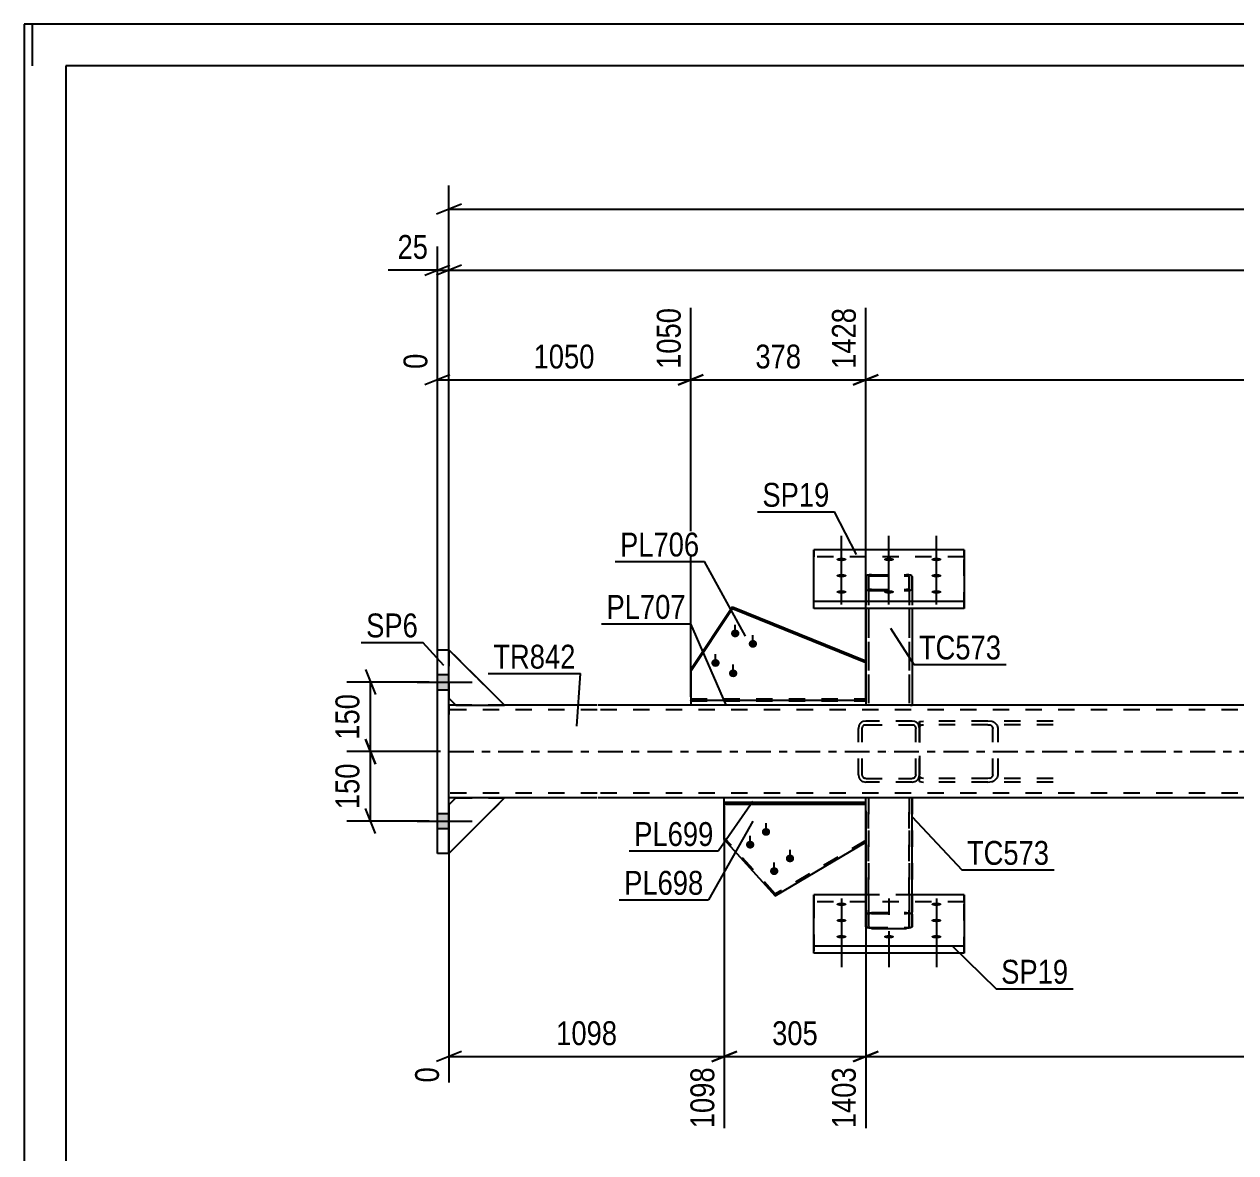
# Model space of a CAD drawing. Header units: millimetres. Extents: x 0 to 841, y 0 to 594.
# Drawn here: x 0 to 145.3, y 458.6 to 594 of the extents above; entities that cross this region are included whole.
import ezdxf

# ---------------------------------------------------------------- set-up
doc = ezdxf.new("R2010")
doc.units = ezdxf.units.MM
doc.linetypes.add('DXK_LINE_DOT2', pattern=[3.9198, 1.9599, -1.9599])
doc.linetypes.add('DXK_LINE_DOT3', pattern=[5.9187, 2.979, -0.9799, 0.9799, -0.9799])
doc.styles.add('Arial Narrow', font='ARIALN.TTF', dxfattribs={"height": 0.2})

# ---------------------------------------------------------------- blocks, each defined once
blk = doc.blocks.new('Unknown-761545952-1128 - 13924')
at = {"color": 5, "linetype": 'Continuous'}
for p, q in [((841, 594), (0, 594)), ((0, 594), (0, 0)), ((1, 589), (1, 594)), ((836, 589), (5, 589)), ((5, 589), (5, 5))]:
    blk.add_line(p, q, dxfattribs=at)
blk = doc.blocks.new('Part-761545952-5375 - 5232')
at = {"color": 2, "linetype": 'Continuous'}
for p, q in [((100.93, 512.85), (79.93, 512.85)), ((79.93, 512.85), (79.93, 512.29)), ((100.93, 512.29), (79.93, 512.29)), ((100.93, 512.85), (100.93, 512.29))]:
    blk.add_line(p, q, dxfattribs=at)
blk = doc.blocks.new('Part-761545952-5247 - 5232')
at = {"color": 2, "linetype": 'Continuous'}
for p, q in [((49.55, 518.96), (50.94, 518.96)), ((49.55, 494.52), (49.55, 518.96)), ((50.94, 494.52), (50.94, 518.96)), ((50.94, 494.52), (49.55, 494.52))]:
    blk.add_line(p, q, dxfattribs=at)
blk = doc.blocks.new('Part-761545952-5301 - 5232')
at = {"color": 2, "linetype": 'Continuous'}
for p, q in [((50.94, 500.35), (51.78, 501.18)), ((50.94, 494.52), (57.61, 501.18)), ((51.78, 501.18), (51.78, 501.18)), ((57.61, 501.18), (51.78, 501.18)), ((57.61, 501.18), (57.61, 501.18))]:
    blk.add_line(p, q, dxfattribs=at)
at = {"color": 7, "linetype": 'DXK_LINE_DOT2'}
for p, q in [((50.94, 500.35), (51.78, 501.18)), ((57.61, 501.18), (50.94, 494.52)), ((50.94, 494.52), (50.94, 500.35)), ((50.94, 500.35), (50.94, 500.35)), ((50.94, 500.35), (50.94, 494.52)), ((50.94, 494.52), (50.94, 494.52))]:
    blk.add_line(p, q, dxfattribs=at)
blk = doc.blocks.new('Part-761545952-5307 - 5232')
at = {"color": 7, "linetype": 'DXK_LINE_DOT2'}
for p, q in [((57.61, 512.29), (50.94, 518.96)), ((50.94, 518.96), (50.94, 513.13)), ((50.94, 518.96), (50.94, 518.96)), ((50.94, 518.96), (57.61, 512.29)), ((50.94, 513.13), (50.94, 518.96)), ((51.78, 512.29), (50.94, 513.13)), ((50.94, 513.13), (50.94, 513.13)), ((50.94, 513.13), (51.78, 512.29)), ((51.78, 512.29), (57.61, 512.29))]:
    blk.add_line(p, q, dxfattribs=at)
blk = doc.blocks.new('Part-761545952-5387 - 5232')
at = {"color": 7, "linetype": 'DXK_LINE_DOT2'}
for p, q in [((83.96, 500.63), (83.96, 500.65)), ((83.96, 500.65), (100.93, 500.65)), ((83.96, 500.63), (83.96, 500.65)), ((100.93, 495.85), (100.93, 500.65)), ((90.08, 489.65), (83.96, 496.4)), ((100.93, 496.08), (90.08, 489.65)), ((90.08, 489.42), (90.08, 489.65))]:
    blk.add_line(p, q, dxfattribs=at)
at = {"color": 2, "linetype": 'Continuous'}
for p, q in [((83.96, 496.18), (83.96, 500.63)), ((83.96, 500.43), (100.93, 500.43)), ((83.96, 496.18), (90.08, 489.42)), ((90.08, 489.42), (100.93, 495.85))]:
    blk.add_line(p, q, dxfattribs=at)
blk = doc.blocks.new('Bolt-761545952-5324 - 5232')
at = {"linetype": 'Continuous'}
for points in [[(98.02, 488.21), (97.89, 488.21), (97.77, 488.23), (97.66, 488.25), (97.56, 488.28), (97.49, 488.31), (97.43, 488.35), (97.41, 488.4), (97.41, 488.44), (97.43, 488.48), (97.49, 488.52), (97.56, 488.56), (97.66, 488.59), (97.77, 488.61), (97.89, 488.62), (98.02, 488.63), (98.14, 488.62), (98.26, 488.61), (98.37, 488.59), (98.47, 488.56), (98.54, 488.52), (98.6, 488.48), (98.62, 488.44), (98.62, 488.4), (98.6, 488.35), (98.54, 488.31), (98.47, 488.28), (98.37, 488.25), (98.26, 488.23), (98.14, 488.21)], [(109.4, 488.21), (109.28, 488.21), (109.16, 488.23), (109.04, 488.25), (108.95, 488.28), (108.87, 488.31), (108.82, 488.35), (108.8, 488.4), (108.8, 488.44), (108.82, 488.48), (108.87, 488.52), (108.95, 488.56), (109.04, 488.59), (109.16, 488.61), (109.28, 488.62), (109.4, 488.63), (109.53, 488.62), (109.65, 488.61), (109.76, 488.59), (109.86, 488.56), (109.93, 488.52), (109.99, 488.48), (110.01, 488.44), (110.01, 488.4), (109.99, 488.35), (109.93, 488.31), (109.86, 488.28), (109.76, 488.25), (109.65, 488.23), (109.53, 488.21)], [(98.02, 486.26), (97.89, 486.27), (97.77, 486.28), (97.66, 486.3), (97.56, 486.33), (97.49, 486.37), (97.43, 486.41), (97.41, 486.45), (97.41, 486.49), (97.43, 486.53), (97.49, 486.57), (97.56, 486.61), (97.66, 486.64), (97.77, 486.66), (97.89, 486.67), (98.02, 486.68), (98.14, 486.67), (98.26, 486.66), (98.37, 486.64), (98.47, 486.61), (98.54, 486.57), (98.6, 486.53), (98.62, 486.49), (98.62, 486.45), (98.6, 486.41), (98.54, 486.37), (98.47, 486.33), (98.37, 486.3), (98.26, 486.28), (98.14, 486.27)], [(109.4, 486.26), (109.28, 486.27), (109.16, 486.28), (109.04, 486.3), (108.95, 486.33), (108.87, 486.37), (108.82, 486.41), (108.8, 486.45), (108.8, 486.49), (108.82, 486.53), (108.87, 486.57), (108.95, 486.61), (109.04, 486.64), (109.16, 486.66), (109.28, 486.67), (109.4, 486.68), (109.53, 486.67), (109.65, 486.66), (109.76, 486.64), (109.86, 486.61), (109.93, 486.57), (109.99, 486.53), (110.01, 486.49), (110.01, 486.45), (109.99, 486.41), (109.93, 486.37), (109.86, 486.33), (109.76, 486.3), (109.65, 486.28), (109.53, 486.27)], [(98.02, 484.31), (97.89, 484.32), (97.77, 484.33), (97.66, 484.35), (97.56, 484.38), (97.49, 484.42), (97.43, 484.46), (97.41, 484.5), (97.41, 484.54), (97.43, 484.59), (97.49, 484.63), (97.56, 484.66), (97.66, 484.69), (97.77, 484.71), (97.89, 484.73), (98.02, 484.73), (98.14, 484.73), (98.26, 484.71), (98.37, 484.69), (98.47, 484.66), (98.54, 484.63), (98.6, 484.59), (98.62, 484.54), (98.62, 484.5), (98.6, 484.46), (98.54, 484.42), (98.47, 484.38), (98.37, 484.35), (98.26, 484.33), (98.14, 484.32)], [(103.71, 484.31), (103.58, 484.32), (103.46, 484.33), (103.35, 484.35), (103.26, 484.38), (103.18, 484.42), (103.13, 484.46), (103.1, 484.5), (103.1, 484.54), (103.13, 484.59), (103.18, 484.63), (103.26, 484.66), (103.35, 484.69), (103.46, 484.71), (103.58, 484.73), (103.71, 484.73), (103.84, 484.73), (103.96, 484.71), (104.07, 484.69), (104.16, 484.66), (104.24, 484.63), (104.29, 484.59), (104.32, 484.54), (104.32, 484.5), (104.29, 484.46), (104.24, 484.42), (104.16, 484.38), (104.07, 484.35), (103.96, 484.33), (103.84, 484.32)], [(109.4, 484.31), (109.28, 484.32), (109.16, 484.33), (109.04, 484.35), (108.95, 484.38), (108.87, 484.42), (108.82, 484.46), (108.8, 484.5), (108.8, 484.54), (108.82, 484.59), (108.87, 484.63), (108.95, 484.66), (109.04, 484.69), (109.16, 484.71), (109.28, 484.73), (109.4, 484.73), (109.53, 484.73), (109.65, 484.71), (109.76, 484.69), (109.86, 484.66), (109.93, 484.63), (109.99, 484.59), (110.01, 484.54), (110.01, 484.5), (109.99, 484.46), (109.93, 484.42), (109.86, 484.38), (109.76, 484.35), (109.65, 484.33), (109.53, 484.32)]]:
    blk.add_hatch(color=1, dxfattribs=at).paths.add_polyline_path(points)
at = {"color": 1, "linetype": 'Continuous'}
for p, q in [((98.02, 489.1), (98.02, 484.76)), ((109.4, 489.1), (109.4, 484.76)), ((98.02, 487.15), (98.02, 482.82)), ((109.4, 487.15), (109.4, 482.82)), ((98.02, 485.2), (98.02, 480.87)), ((103.71, 485.2), (103.71, 480.87)), ((109.4, 485.2), (109.4, 480.87))]:
    blk.add_line(p, q, dxfattribs=at)
at = {"color": 1, "linetype": 'DXK_LINE_DOT2'}
blk.add_line((103.71, 489.1), (103.71, 484.76), dxfattribs=at)
blk = doc.blocks.new('Part-761545952-5264 - 5232')
at = {"color": 7, "linetype": 'DXK_LINE_DOT2'}
for p, q in [((100.98, 527.81), (100.93, 527.73)), ((100.93, 526.28), (100.93, 527.73)), ((100.93, 527.73), (100.93, 512.29)), ((101.13, 527.89), (100.98, 527.81)), ((101.34, 527.94), (101.13, 527.89)), ((101.27, 527.73), (101.29, 527.77)), ((101.27, 526.28), (101.27, 527.73)), ((101.27, 527.73), (101.27, 512.29)), ((101.29, 527.77), (101.36, 527.81)), ((101.6, 527.95), (101.34, 527.94)), ((101.36, 527.81), (101.47, 527.83)), ((101.47, 527.83), (101.6, 527.84)), ((101.6, 527.95), (105.82, 527.95)), ((101.6, 527.84), (105.82, 527.84)), ((106.08, 527.94), (105.82, 527.95)), ((105.82, 527.84), (105.95, 527.83)), ((105.95, 527.83), (106.06, 527.81)), ((106.06, 527.81), (106.13, 527.77)), ((106.29, 527.89), (106.08, 527.94)), ((106.13, 527.77), (106.15, 527.73)), ((106.15, 526.28), (106.15, 527.73)), ((106.15, 527.73), (106.15, 512.29)), ((106.44, 527.81), (106.29, 527.89)), ((106.49, 527.73), (106.44, 527.81)), ((106.49, 526.28), (106.49, 527.73)), ((106.49, 527.73), (106.49, 512.29)), ((100.93, 526.28), (100.93, 523.92)), ((100.93, 526.28), (100.98, 526.19)), ((100.98, 526.19), (101.13, 526.12)), ((101.13, 526.12), (101.34, 526.07)), ((101.27, 526.28), (101.27, 512.29)), ((101.29, 526.24), (101.27, 526.28)), ((101.36, 526.2), (101.29, 526.24)), ((101.34, 526.07), (101.6, 526.05)), ((101.47, 526.18), (101.36, 526.2)), ((101.6, 526.17), (101.47, 526.18)), ((101.6, 526.17), (105.82, 526.17)), ((101.6, 526.05), (105.82, 526.05)), ((105.95, 526.18), (105.82, 526.17)), ((105.82, 526.05), (106.08, 526.07)), ((106.06, 526.2), (105.95, 526.18)), ((106.13, 526.24), (106.06, 526.2)), ((106.08, 526.07), (106.29, 526.12)), ((106.15, 526.28), (106.13, 526.24)), ((106.15, 526.28), (106.15, 512.29)), ((106.29, 526.12), (106.44, 526.19)), ((106.44, 526.19), (106.49, 526.28)), ((106.49, 526.28), (106.49, 523.92)), ((100.93, 512.85), (100.93, 512.29)), ((100.93, 512.29), (100.93, 512.29)), ((101.11, 512.29), (100.93, 512.29)), ((101.27, 512.29), (101.27, 512.29)), ((101.6, 512.29), (101.6, 512.29)), ((101.6, 512.29), (101.6, 512.29)), ((101.6, 512.29), (101.6, 512.29)), ((106.13, 512.29), (106.15, 512.29)), ((106.15, 512.29), (106.15, 512.29)), ((106.31, 512.29), (106.49, 512.29)), ((106.49, 512.29), (106.49, 512.29))]:
    blk.add_line(p, q, dxfattribs=at)
at = {"color": 2, "linetype": 'Continuous'}
for p, q in [((100.93, 523.92), (100.93, 512.85)), ((106.49, 523.92), (106.49, 512.29)), ((106.29, 512.29), (101.11, 512.29)), ((106.31, 512.29), (106.29, 512.29))]:
    blk.add_line(p, q, dxfattribs=at)
blk = doc.blocks.new('Part-761545952-5270 - 5232')
at = {"color": 2, "linetype": 'Continuous'}
for p, q in [((100.93, 489.56), (94.68, 489.56)), ((94.68, 483.38), (94.68, 489.56)), ((112.74, 489.56), (106.49, 489.56)), ((112.74, 489.56), (112.74, 483.38)), ((112.74, 483.38), (94.68, 483.38)), ((94.68, 482.55), (94.68, 483.38)), ((112.74, 482.55), (94.68, 482.55)), ((112.74, 483.38), (112.74, 482.55))]:
    blk.add_line(p, q, dxfattribs=at)
at = {"color": 7, "linetype": 'DXK_LINE_DOT2'}
for p, q in [((94.68, 489.56), (94.68, 488.72)), ((112.74, 488.72), (94.68, 488.72)), ((94.68, 488.72), (94.68, 482.55)), ((106.49, 489.56), (100.93, 489.56)), ((112.74, 488.72), (112.74, 489.56)), ((112.74, 482.55), (112.74, 488.72))]:
    blk.add_line(p, q, dxfattribs=at)
blk = doc.blocks.new('Part-761545952-5277 - 5232')
at = {"color": 2, "linetype": 'Continuous'}
for p, q in [((112.74, 530.93), (94.68, 530.93)), ((94.68, 524.75), (94.68, 530.93)), ((112.74, 530.93), (112.74, 524.75)), ((112.74, 524.75), (94.68, 524.75)), ((94.68, 523.92), (94.68, 524.75)), ((112.74, 524.75), (112.74, 523.92)), ((112.74, 523.92), (94.68, 523.92))]:
    blk.add_line(p, q, dxfattribs=at)
at = {"color": 7, "linetype": 'DXK_LINE_DOT2'}
for p, q in [((94.68, 530.93), (94.68, 530.09)), ((112.74, 530.09), (112.74, 530.93)), ((112.74, 530.09), (94.68, 530.09)), ((94.68, 523.92), (94.68, 530.09)), ((112.74, 523.92), (112.74, 530.09))]:
    blk.add_line(p, q, dxfattribs=at)
blk = doc.blocks.new('Part-761545952-5298 - 5232')
at = {"color": 7, "linetype": 'DXK_LINE_DOT2'}
for p, q in [((50.94, 500.35), (51.78, 501.18)), ((57.61, 501.18), (50.94, 494.52)), ((50.94, 500.35), (51.78, 501.18)), ((50.94, 494.52), (57.61, 501.18)), ((50.94, 494.52), (50.94, 500.35)), ((50.94, 500.35), (50.94, 500.35)), ((50.94, 494.52), (50.94, 500.35)), ((51.78, 501.18), (57.61, 501.18)), ((50.94, 494.52), (50.94, 494.52))]:
    blk.add_line(p, q, dxfattribs=at)
blk = doc.blocks.new('Part-761545952-5304 - 5232')
at = {"color": 7, "linetype": 'DXK_LINE_DOT2'}
for p, q in [((50.94, 500.35), (51.78, 501.18)), ((57.61, 501.18), (50.94, 494.52)), ((50.94, 500.35), (51.78, 501.18)), ((50.94, 494.52), (57.61, 501.18)), ((50.94, 494.52), (50.94, 500.35)), ((50.94, 500.35), (50.94, 500.35)), ((50.94, 494.52), (50.94, 500.35)), ((51.78, 501.18), (57.61, 501.18)), ((50.94, 494.52), (50.94, 494.52))]:
    blk.add_line(p, q, dxfattribs=at)
blk = doc.blocks.new('Part-761545952-5310 - 5232')
at = {"color": 2, "linetype": 'Continuous'}
for p, q in [((57.61, 512.29), (50.94, 518.96)), ((51.78, 512.29), (50.94, 513.13)), ((51.78, 512.29), (57.61, 512.29))]:
    blk.add_line(p, q, dxfattribs=at)
at = {"color": 7, "linetype": 'DXK_LINE_DOT2'}
for p, q in [((50.94, 518.96), (50.94, 513.13)), ((50.94, 518.96), (50.94, 518.96)), ((50.94, 518.96), (57.61, 512.29)), ((50.94, 513.13), (50.94, 518.96)), ((50.94, 513.13), (50.94, 513.13)), ((50.94, 513.13), (51.78, 512.29))]:
    blk.add_line(p, q, dxfattribs=at)
blk = doc.blocks.new('Part-761545952-5313 - 5232')
at = {"color": 7, "linetype": 'DXK_LINE_DOT2'}
for p, q in [((57.61, 512.29), (50.94, 518.96)), ((50.94, 518.96), (50.94, 513.13)), ((50.94, 518.96), (50.94, 518.96)), ((50.94, 518.96), (57.61, 512.29)), ((50.94, 513.13), (50.94, 518.96)), ((51.78, 512.29), (50.94, 513.13)), ((50.94, 513.13), (50.94, 513.13)), ((50.94, 513.13), (51.78, 512.29)), ((51.78, 512.29), (57.61, 512.29))]:
    blk.add_line(p, q, dxfattribs=at)
blk = doc.blocks.new('Part-761545952-5318 - 5232')
at = {"color": 2, "linetype": 'Continuous'}
for p, q in [((51.78, 512.29), (50.94, 512.29)), ((68.72, 512.29), (57.61, 512.29)), ((79.93, 512.29), (68.82, 512.29)), ((101.11, 512.29), (100.93, 512.29)), ((294.51, 512.29), (106.31, 512.29)), ((50.94, 502.29), (50.94, 511.18)), ((51.78, 501.18), (50.94, 501.18)), ((68.72, 501.18), (57.61, 501.18)), ((294.51, 501.18), (68.82, 501.18))]:
    blk.add_line(p, q, dxfattribs=at)
at = {"color": 7, "linetype": 'DXK_LINE_DOT2'}
for p, q in [((50.94, 512.29), (50.94, 511.18)), ((50.94, 512.29), (50.94, 511.97)), ((68.72, 511.74), (50.94, 511.74)), ((57.61, 512.29), (51.78, 512.29)), ((294.51, 511.74), (68.82, 511.74)), ((100.93, 512.29), (79.93, 512.29)), ((106.31, 512.29), (101.11, 512.29)), ((50.94, 501.18), (50.94, 502.29)), ((68.72, 501.74), (50.94, 501.74)), ((294.51, 501.74), (68.82, 501.74)), ((57.61, 501.18), (51.78, 501.18))]:
    blk.add_line(p, q, dxfattribs=at)
at = {"color": 7, "linetype": 'DXK_LINE_DOT3'}
for p, q in [((50.94, 506.74), (68.72, 506.74)), ((68.82, 506.74), (294.51, 506.74))]:
    blk.add_line(p, q, dxfattribs=at)
blk = doc.blocks.new('Bolt-761545952-5323 - 5232')
at = {"linetype": 'Continuous'}
for points in [[(50.94, 514.15), (50.94, 515.99), (49.55, 515.99), (49.55, 514.15)], [(50.94, 514.15), (50.94, 515.99), (49.55, 515.99), (49.55, 514.15)], [(50.94, 497.49), (50.94, 499.32), (49.55, 499.32), (49.55, 497.49)], [(50.94, 497.49), (50.94, 499.32), (49.55, 499.32), (49.55, 497.49)]]:
    blk.add_hatch(color=1, dxfattribs=at).paths.add_polyline_path(points)
at = {"color": 1, "linetype": 'Continuous'}
for p, q in [((49.55, 515.99), (50.94, 515.99)), ((49.55, 515.99), (50.94, 515.99)), ((47.11, 515.07), (53.72, 515.07)), ((47.11, 515.07), (53.72, 515.07)), ((49.55, 514.15), (50.94, 514.15)), ((49.55, 514.15), (50.94, 514.15)), ((47.11, 498.4), (53.72, 498.4)), ((47.11, 498.4), (53.72, 498.4)), ((49.55, 499.32), (50.94, 499.32)), ((49.55, 499.32), (50.94, 499.32)), ((49.55, 497.49), (50.94, 497.49)), ((49.55, 497.49), (50.94, 497.49))]:
    blk.add_line(p, q, dxfattribs=at)
blk = doc.blocks.new('Bolt-761545952-5376 - 5232')
at = {"linetype": 'Continuous'}
for points in [[(85.27, 521.38), (85.38, 521.37), (85.47, 521.34), (85.57, 521.29), (85.64, 521.23), (85.7, 521.15), (85.75, 521.06), (85.77, 520.96), (85.77, 520.86), (85.75, 520.77), (85.7, 520.68), (85.64, 520.6), (85.57, 520.53), (85.47, 520.48), (85.38, 520.45), (85.27, 520.44), (85.17, 520.45), (85.07, 520.48), (84.98, 520.53), (84.9, 520.6), (84.84, 520.68), (84.8, 520.77), (84.77, 520.86), (84.77, 520.96), (84.8, 521.06), (84.84, 521.15), (84.9, 521.23), (84.98, 521.29), (85.07, 521.34), (85.17, 521.37)], [(87.39, 520.13), (87.49, 520.12), (87.59, 520.09), (87.68, 520.04), (87.76, 519.98), (87.82, 519.9), (87.86, 519.81), (87.89, 519.71), (87.89, 519.61), (87.86, 519.52), (87.82, 519.43), (87.76, 519.35), (87.68, 519.28), (87.59, 519.23), (87.49, 519.2), (87.39, 519.19), (87.28, 519.2), (87.19, 519.23), (87.1, 519.28), (87.02, 519.35), (86.96, 519.43), (86.91, 519.52), (86.89, 519.61), (86.89, 519.71), (86.91, 519.81), (86.96, 519.9), (87.02, 519.98), (87.1, 520.04), (87.19, 520.09), (87.28, 520.12)], [(82.91, 517.84), (83.01, 517.83), (83.11, 517.8), (83.2, 517.75), (83.28, 517.69), (83.34, 517.61), (83.38, 517.52), (83.41, 517.42), (83.41, 517.32), (83.38, 517.23), (83.34, 517.14), (83.28, 517.06), (83.2, 516.99), (83.11, 516.94), (83.01, 516.91), (82.91, 516.9), (82.8, 516.91), (82.71, 516.94), (82.61, 516.99), (82.54, 517.06), (82.48, 517.14), (82.43, 517.23), (82.41, 517.32), (82.41, 517.42), (82.43, 517.52), (82.48, 517.61), (82.54, 517.69), (82.61, 517.75), (82.71, 517.8), (82.8, 517.83)], [(85.03, 516.59), (85.13, 516.58), (85.23, 516.55), (85.32, 516.51), (85.4, 516.44), (85.46, 516.36), (85.5, 516.27), (85.52, 516.17), (85.52, 516.08), (85.5, 515.98), (85.46, 515.89), (85.4, 515.81), (85.32, 515.74), (85.23, 515.7), (85.13, 515.67), (85.03, 515.66), (84.92, 515.67), (84.82, 515.7), (84.73, 515.74), (84.65, 515.81), (84.59, 515.89), (84.55, 515.98), (84.53, 516.08), (84.53, 516.17), (84.55, 516.27), (84.59, 516.36), (84.65, 516.44), (84.73, 516.51), (84.82, 516.55), (84.92, 516.58)]]:
    blk.add_hatch(color=1, dxfattribs=at).paths.add_polyline_path(points)
at = {"color": 1, "linetype": 'Continuous'}
for p, q in [((85.27, 520.53), (85.27, 521.96)), ((87.39, 519.28), (87.39, 520.71)), ((82.91, 516.99), (82.91, 518.42)), ((85.03, 515.74), (85.03, 517.17))]:
    blk.add_line(p, q, dxfattribs=at)
blk = doc.blocks.new('Bolt-761545952-5327 - 5232')
at = {"linetype": 'Continuous'}
for points in [[(98.02, 529.58), (97.89, 529.58), (97.77, 529.6), (97.66, 529.62), (97.56, 529.65), (97.49, 529.68), (97.43, 529.72), (97.41, 529.77), (97.41, 529.81), (97.43, 529.85), (97.49, 529.89), (97.56, 529.93), (97.66, 529.96), (97.77, 529.98), (97.89, 529.99), (98.02, 530), (98.14, 529.99), (98.26, 529.98), (98.37, 529.96), (98.47, 529.93), (98.54, 529.89), (98.6, 529.85), (98.62, 529.81), (98.62, 529.77), (98.6, 529.72), (98.54, 529.68), (98.47, 529.65), (98.37, 529.62), (98.26, 529.6), (98.14, 529.58)], [(103.71, 529.58), (103.58, 529.58), (103.46, 529.6), (103.35, 529.62), (103.26, 529.65), (103.18, 529.68), (103.13, 529.72), (103.1, 529.77), (103.1, 529.81), (103.13, 529.85), (103.18, 529.89), (103.26, 529.93), (103.35, 529.96), (103.46, 529.98), (103.58, 529.99), (103.71, 530), (103.84, 529.99), (103.96, 529.98), (104.07, 529.96), (104.16, 529.93), (104.24, 529.89), (104.29, 529.85), (104.32, 529.81), (104.32, 529.77), (104.29, 529.72), (104.24, 529.68), (104.16, 529.65), (104.07, 529.62), (103.96, 529.6), (103.84, 529.58)], [(109.4, 529.58), (109.28, 529.58), (109.16, 529.6), (109.05, 529.62), (108.95, 529.65), (108.88, 529.68), (108.82, 529.72), (108.8, 529.77), (108.8, 529.81), (108.82, 529.85), (108.88, 529.89), (108.95, 529.93), (109.05, 529.96), (109.16, 529.98), (109.28, 529.99), (109.4, 530), (109.53, 529.99), (109.65, 529.98), (109.76, 529.96), (109.86, 529.93), (109.93, 529.89), (109.99, 529.85), (110.01, 529.81), (110.01, 529.77), (109.99, 529.72), (109.93, 529.68), (109.86, 529.65), (109.76, 529.62), (109.65, 529.6), (109.53, 529.58)], [(98.02, 527.63), (97.89, 527.63), (97.77, 527.65), (97.66, 527.67), (97.56, 527.7), (97.49, 527.73), (97.43, 527.77), (97.41, 527.82), (97.41, 527.86), (97.43, 527.9), (97.49, 527.94), (97.56, 527.98), (97.66, 528.01), (97.77, 528.03), (97.89, 528.04), (98.02, 528.05), (98.14, 528.04), (98.26, 528.03), (98.37, 528.01), (98.47, 527.98), (98.54, 527.94), (98.6, 527.9), (98.62, 527.86), (98.62, 527.82), (98.6, 527.77), (98.54, 527.73), (98.47, 527.7), (98.37, 527.67), (98.26, 527.65), (98.14, 527.63)], [(109.4, 527.63), (109.28, 527.63), (109.16, 527.65), (109.05, 527.67), (108.95, 527.7), (108.88, 527.73), (108.82, 527.77), (108.8, 527.82), (108.8, 527.86), (108.82, 527.9), (108.88, 527.94), (108.95, 527.98), (109.05, 528.01), (109.16, 528.03), (109.28, 528.04), (109.4, 528.05), (109.53, 528.04), (109.65, 528.03), (109.76, 528.01), (109.86, 527.98), (109.93, 527.94), (109.99, 527.9), (110.01, 527.86), (110.01, 527.82), (109.99, 527.77), (109.93, 527.73), (109.86, 527.7), (109.76, 527.67), (109.65, 527.65), (109.53, 527.63)], [(98.02, 525.68), (97.89, 525.69), (97.77, 525.7), (97.66, 525.72), (97.56, 525.75), (97.49, 525.79), (97.43, 525.83), (97.41, 525.87), (97.41, 525.91), (97.43, 525.96), (97.49, 526), (97.56, 526.03), (97.66, 526.06), (97.77, 526.08), (97.89, 526.1), (98.02, 526.1), (98.14, 526.1), (98.26, 526.08), (98.37, 526.06), (98.47, 526.03), (98.54, 526), (98.6, 525.96), (98.62, 525.91), (98.62, 525.87), (98.6, 525.83), (98.54, 525.79), (98.47, 525.75), (98.37, 525.72), (98.26, 525.7), (98.14, 525.69)], [(103.71, 525.68), (103.58, 525.69), (103.46, 525.7), (103.35, 525.72), (103.26, 525.75), (103.18, 525.79), (103.13, 525.83), (103.1, 525.87), (103.1, 525.91), (103.13, 525.96), (103.18, 526), (103.26, 526.03), (103.35, 526.06), (103.46, 526.08), (103.58, 526.1), (103.71, 526.1), (103.84, 526.1), (103.96, 526.08), (104.07, 526.06), (104.16, 526.03), (104.24, 526), (104.29, 525.96), (104.32, 525.91), (104.32, 525.87), (104.29, 525.83), (104.24, 525.79), (104.16, 525.75), (104.07, 525.72), (103.96, 525.7), (103.84, 525.69)], [(109.4, 525.68), (109.28, 525.69), (109.16, 525.7), (109.05, 525.72), (108.95, 525.75), (108.88, 525.79), (108.82, 525.83), (108.8, 525.87), (108.8, 525.91), (108.82, 525.96), (108.88, 526), (108.95, 526.03), (109.05, 526.06), (109.16, 526.08), (109.28, 526.1), (109.4, 526.1), (109.53, 526.1), (109.65, 526.08), (109.76, 526.06), (109.86, 526.03), (109.93, 526), (109.99, 525.96), (110.01, 525.91), (110.01, 525.87), (109.99, 525.83), (109.93, 525.79), (109.86, 525.75), (109.76, 525.72), (109.65, 525.7), (109.53, 525.69)]]:
    blk.add_hatch(color=1, dxfattribs=at).paths.add_polyline_path(points)
at = {"color": 1, "linetype": 'Continuous'}
for p, q in [((98.02, 528.27), (98.02, 532.61)), ((103.71, 528.27), (103.71, 532.61)), ((109.4, 528.27), (109.4, 532.61)), ((98.02, 526.33), (98.02, 530.66)), ((109.4, 526.33), (109.4, 530.66)), ((98.02, 524.38), (98.02, 528.71)), ((103.71, 524.38), (103.71, 528.71)), ((109.4, 524.38), (109.4, 528.71))]:
    blk.add_line(p, q, dxfattribs=at)
blk = doc.blocks.new('Part-761545952-5336 - 5232')
at = {"color": 7, "linetype": 'DXK_LINE_DOT2'}
for p, q in [((106.49, 501.18), (100.93, 501.18)), ((100.93, 487.19), (100.93, 501.18)), ((100.93, 500.63), (100.93, 501.18)), ((101.27, 485.75), (101.27, 501.18)), ((101.27, 501.18), (101.27, 487.19)), ((106.15, 485.75), (106.15, 501.18)), ((106.15, 501.18), (106.15, 487.19)), ((106.49, 501.18), (106.49, 501.18)), ((106.49, 501.18), (106.49, 487.19)), ((100.93, 487.19), (100.98, 487.28)), ((100.93, 485.75), (100.93, 487.19)), ((100.98, 487.28), (101.13, 487.35)), ((101.13, 487.35), (101.34, 487.4)), ((101.29, 487.24), (101.27, 487.19)), ((101.27, 487.19), (101.27, 485.75)), ((101.36, 487.27), (101.29, 487.24)), ((101.34, 487.4), (101.6, 487.42)), ((101.47, 487.3), (101.36, 487.27)), ((101.6, 487.31), (101.47, 487.3)), ((101.6, 487.42), (105.82, 487.42)), ((101.6, 487.31), (105.82, 487.31)), ((105.82, 487.42), (106.08, 487.4)), ((105.95, 487.3), (105.82, 487.31)), ((106.06, 487.27), (105.95, 487.3)), ((106.13, 487.24), (106.06, 487.27)), ((106.08, 487.4), (106.29, 487.35)), ((106.15, 487.19), (106.13, 487.24)), ((106.15, 487.19), (106.15, 485.75)), ((106.29, 487.35), (106.44, 487.28)), ((106.44, 487.28), (106.49, 487.19)), ((106.49, 487.19), (106.49, 485.75)), ((101.27, 485.75), (101.29, 485.7)), ((101.29, 485.7), (101.36, 485.67)), ((101.36, 485.67), (101.47, 485.64)), ((101.47, 485.64), (101.6, 485.63)), ((101.6, 485.63), (105.82, 485.63)), ((105.82, 485.63), (105.95, 485.64)), ((105.95, 485.64), (106.06, 485.67)), ((106.06, 485.67), (106.13, 485.7)), ((106.13, 485.7), (106.15, 485.75))]:
    blk.add_line(p, q, dxfattribs=at)
at = {"color": 2, "linetype": 'Continuous'}
for p, q in [((100.93, 485.75), (100.93, 500.63)), ((106.49, 485.75), (106.49, 501.18)), ((100.98, 485.66), (100.93, 485.75)), ((101.13, 485.59), (100.98, 485.66)), ((101.34, 485.54), (101.13, 485.59)), ((101.6, 485.52), (101.34, 485.54)), ((101.6, 485.52), (105.82, 485.52)), ((106.08, 485.54), (105.82, 485.52)), ((106.29, 485.59), (106.08, 485.54)), ((106.44, 485.66), (106.29, 485.59)), ((106.49, 485.75), (106.44, 485.66))]:
    blk.add_line(p, q, dxfattribs=at)
blk = doc.blocks.new('Part-761545952-5338 - 5232')
at = {"color": 7, "linetype": 'DXK_LINE_DOT2'}
for p, q in [((100.93, 510.4), (100.59, 510.34)), ((106.49, 510.4), (100.93, 510.4)), ((106.83, 510.34), (106.49, 510.4)), ((100.11, 509.86), (100.04, 509.52)), ((100.04, 503.96), (100.04, 509.52)), ((100.04, 509.52), (100.04, 509.52)), ((100.49, 509.52), (100.52, 509.69)), ((100.49, 509.52), (100.49, 509.52)), ((100.49, 503.96), (100.49, 509.52)), ((100.76, 509.93), (100.93, 509.96)), ((100.93, 509.96), (100.93, 509.96)), ((100.93, 509.96), (106.49, 509.96)), ((106.49, 509.96), (106.49, 509.96)), ((106.49, 509.96), (106.66, 509.93)), ((106.9, 509.69), (106.93, 509.52)), ((106.93, 509.52), (106.93, 509.52)), ((106.93, 503.96), (106.93, 509.52)), ((107.38, 509.52), (107.31, 509.86)), ((107.38, 503.96), (107.38, 509.52)), ((107.38, 509.52), (107.38, 509.52)), ((100.04, 503.96), (100.04, 503.96)), ((100.04, 503.96), (100.11, 503.62)), ((100.49, 503.96), (100.49, 503.96)), ((100.52, 503.79), (100.49, 503.96)), ((100.59, 503.14), (100.93, 503.07)), ((100.93, 503.52), (100.76, 503.55)), ((100.93, 503.52), (100.93, 503.52)), ((100.93, 503.52), (106.49, 503.52)), ((106.49, 503.07), (100.93, 503.07)), ((106.66, 503.55), (106.49, 503.52)), ((106.49, 503.52), (106.49, 503.52)), ((106.49, 503.07), (106.83, 503.14)), ((106.93, 503.96), (106.9, 503.79)), ((106.93, 503.96), (106.93, 503.96)), ((107.31, 503.62), (107.38, 503.96)), ((107.38, 503.96), (107.38, 503.96))]:
    blk.add_line(p, q, dxfattribs=at)
at = {"color": 7, "linetype": 'DXK_LINE_DOT3'}
blk.add_line((103.71, 506.74), (103.71, 506.74), dxfattribs=at)
at = {"color": 7, "linetype": 'DXK_LINE_DOT2'}
for centre, radius, start, end in [((100.93, 509.52), 0.889, 112.5, 157.5), ((106.49, 509.52), 0.889, 22.5, 67.5), ((100.93, 509.52), 0.444, 112.5, 157.5), ((106.49, 509.52), 0.444, 22.5, 67.5), ((100.93, 503.96), 0.889, 202.5, 247.5), ((100.93, 503.96), 0.444, 202.5, 247.5), ((106.49, 503.96), 0.444, 292.5, 337.5), ((106.49, 503.96), 0.889, 292.5, 337.5)]:
    blk.add_arc(centre, radius, start, end, dxfattribs=at)
blk = doc.blocks.new('Part-761545952-5340 - 5232')
at = {"color": 7, "linetype": 'DXK_LINE_DOT2'}
for p, q in [((107.38, 510.34), (107.85, 510.4)), ((107.38, 509.79), (107.38, 510.34)), ((107.38, 510.34), (107.38, 510.14)), ((107.38, 510.14), (107.38, 503.33)), ((123.4, 510.4), (107.85, 510.4)), ((116.04, 510.34), (115.57, 510.4)), ((107.38, 509.79), (107.42, 509.83)), ((107.38, 509.79), (107.38, 503.69)), ((107.42, 509.83), (107.62, 509.93)), ((107.62, 509.93), (107.85, 509.96)), ((123.4, 509.96), (107.85, 509.96)), ((115.57, 509.96), (115.8, 509.93)), ((116.14, 509.69), (116.18, 509.52)), ((116.18, 503.96), (116.18, 509.52)), ((116.8, 509.52), (116.71, 509.86)), ((116.8, 503.96), (116.8, 509.52)), ((107.38, 503.14), (107.38, 503.69)), ((107.42, 503.65), (107.38, 503.69)), ((107.38, 503.14), (107.38, 503.33)), ((107.38, 503.14), (107.85, 503.07)), ((107.62, 503.55), (107.42, 503.65)), ((107.85, 503.52), (107.62, 503.55)), ((123.4, 503.52), (107.85, 503.52)), ((123.4, 503.07), (107.85, 503.07)), ((115.8, 503.55), (115.57, 503.52)), ((115.57, 503.07), (116.04, 503.14)), ((116.18, 503.96), (116.14, 503.79)), ((116.71, 503.62), (116.8, 503.96))]:
    blk.add_line(p, q, dxfattribs=at)
for centre, radius, start, end in [((115.76, 509.25), 1.13, 32.7879, 75.6847), ((115.66, 509.38), 0.563, 32.7879, 75.6847), ((115.66, 504.09), 0.563, 284.3153, 327.2121), ((115.76, 504.23), 1.13, 284.3153, 327.2121)]:
    blk.add_arc(centre, radius, start, end, dxfattribs=at)
blk = doc.blocks.new('Part-761545952-5370 - 5232')
at = {"color": 2, "linetype": 'Continuous'}
for p, q in [((84.95, 524.1), (79.93, 516.58)), ((84.95, 523.87), (79.93, 516.36)), ((84.95, 523.87), (84.95, 524.1)), ((84.95, 524.1), (100.93, 517.63)), ((100.93, 517.4), (84.95, 523.87)), ((79.93, 516.58), (79.93, 512.85))]:
    blk.add_line(p, q, dxfattribs=at)
at = {"color": 7, "linetype": 'DXK_LINE_DOT2'}
for p, q in [((100.93, 512.82), (100.93, 517.63)), ((79.93, 513.05), (100.93, 513.05)), ((79.93, 512.85), (79.93, 512.82)), ((79.93, 512.82), (79.93, 512.85)), ((79.93, 512.82), (100.93, 512.82))]:
    blk.add_line(p, q, dxfattribs=at)
blk = doc.blocks.new('Part-761545952-5392 - 5232')
at = {"color": 2, "linetype": 'Continuous'}
for p, q in [((83.96, 500.63), (83.96, 501.18)), ((100.93, 500.63), (83.96, 500.63)), ((100.93, 500.63), (100.93, 501.18))]:
    blk.add_line(p, q, dxfattribs=at)
at = {"color": 7, "linetype": 'DXK_LINE_DOT2'}
blk.add_line((100.93, 501.18), (83.96, 501.18), dxfattribs=at)
blk = doc.blocks.new('Bolt-761545952-5393 - 5232')
at = {"linetype": 'Continuous'}
for points in [[(88.97, 497.56), (89.07, 497.55), (89.17, 497.52), (89.26, 497.48), (89.34, 497.41), (89.4, 497.33), (89.44, 497.24), (89.46, 497.14), (89.46, 497.05), (89.44, 496.95), (89.4, 496.86), (89.34, 496.78), (89.26, 496.71), (89.17, 496.67), (89.07, 496.64), (88.97, 496.63), (88.86, 496.64), (88.76, 496.67), (88.67, 496.71), (88.59, 496.78), (88.53, 496.86), (88.49, 496.95), (88.47, 497.05), (88.47, 497.14), (88.49, 497.24), (88.53, 497.33), (88.59, 497.41), (88.67, 497.48), (88.76, 497.52), (88.86, 497.55)], [(87.06, 496.04), (87.17, 496.03), (87.27, 496), (87.36, 495.95), (87.43, 495.89), (87.5, 495.81), (87.54, 495.72), (87.56, 495.62), (87.56, 495.52), (87.54, 495.43), (87.5, 495.34), (87.43, 495.26), (87.36, 495.19), (87.27, 495.14), (87.17, 495.11), (87.06, 495.1), (86.96, 495.11), (86.86, 495.14), (86.77, 495.19), (86.69, 495.26), (86.63, 495.34), (86.59, 495.43), (86.56, 495.52), (86.56, 495.62), (86.59, 495.72), (86.63, 495.81), (86.69, 495.89), (86.77, 495.95), (86.86, 496), (86.96, 496.03)], [(91.85, 494.38), (91.95, 494.37), (92.05, 494.34), (92.14, 494.3), (92.22, 494.23), (92.28, 494.15), (92.32, 494.06), (92.34, 493.96), (92.34, 493.87), (92.32, 493.77), (92.28, 493.68), (92.22, 493.6), (92.14, 493.53), (92.05, 493.49), (91.95, 493.46), (91.85, 493.45), (91.74, 493.46), (91.64, 493.49), (91.55, 493.53), (91.48, 493.6), (91.41, 493.68), (91.37, 493.77), (91.35, 493.87), (91.35, 493.96), (91.37, 494.06), (91.41, 494.15), (91.48, 494.23), (91.55, 494.3), (91.64, 494.34), (91.74, 494.37)], [(89.94, 492.86), (90.05, 492.85), (90.15, 492.82), (90.24, 492.77), (90.31, 492.71), (90.38, 492.63), (90.42, 492.54), (90.44, 492.44), (90.44, 492.34), (90.42, 492.25), (90.38, 492.16), (90.31, 492.08), (90.24, 492.01), (90.15, 491.96), (90.05, 491.93), (89.94, 491.92), (89.84, 491.93), (89.74, 491.96), (89.65, 492.01), (89.57, 492.08), (89.51, 492.16), (89.47, 492.25), (89.45, 492.34), (89.45, 492.44), (89.47, 492.54), (89.51, 492.63), (89.57, 492.71), (89.65, 492.77), (89.74, 492.82), (89.84, 492.85)]]:
    blk.add_hatch(color=1, dxfattribs=at).paths.add_polyline_path(points)
at = {"color": 1, "linetype": 'Continuous'}
for p, q in [((88.97, 496.72), (88.97, 498.14)), ((87.06, 495.19), (87.06, 496.62)), ((91.85, 493.53), (91.85, 494.96)), ((89.94, 492.01), (89.94, 493.44))]:
    blk.add_line(p, q, dxfattribs=at)
blk = doc.blocks.new('StraightDimension-761545952-5476 - 5232')
at = {"color": 7, "linetype": 'Continuous'}
for p, q in [((100.93, 513.85), (100.93, 559.96)), ((102.43, 551.95), (99.43, 550.75)), ((100.93, 551.35), (312.38, 551.35))]:
    blk.add_line(p, q, dxfattribs=at)
blk = doc.blocks.new('StraightDimension-761545952-5408 - 5232')
at = {"color": 7, "linetype": 'Continuous'}
for p, q in [((100.93, 499.63), (100.93, 461.55)), ((102.43, 470.77), (99.43, 469.57)), ((100.93, 470.17), (312.38, 470.17))]:
    blk.add_line(p, q, dxfattribs=at)
blk = doc.blocks.new('StraightDimension-761545952-5494 - 5232')
at = {"color": 7, "linetype": 'Continuous'}
for p, q in [((50.94, 495.52), (50.94, 574.65)), ((52.44, 572.4), (49.44, 571.2)), ((50.94, 571.8), (313.77, 571.8))]:
    blk.add_line(p, q, dxfattribs=at)
blk = doc.blocks.new('StraightDimension-761545952-5418 - 5232')
at = {"color": 7, "linetype": 'Continuous'}
for p, q in [((50.94, 500.18), (50.94, 467.04)), ((83.96, 500.18), (83.96, 461.55)), ((52.44, 470.77), (49.44, 469.57)), ((50.94, 470.17), (83.96, 470.17)), ((82.46, 469.57), (85.46, 470.77))]:
    blk.add_line(p, q, dxfattribs=at)
at = {"color": 0}
blk.add_wipeout([(71.71, 470.92), (71.71, 475.12), (63.2, 475.12), (63.2, 470.92)], dxfattribs=at)
at = {"color": 3, "style": 'Arial Narrow'}
blk.add_text('1098', height=2.863, dxfattribs=at).set_placement((63.8, 471.52))
at = {"color": 0, "linetype": 'Continuous'}
for points in [[(50.34, 469.47), (46.14, 469.47), (46.14, 466.44), (50.34, 466.44)], [(83.36, 469.47), (79.16, 469.47), (79.16, 460.95), (83.36, 460.95)]]:
    blk.add_wipeout(points, dxfattribs=at)
at = {"color": 3, "linetype": 'Continuous', "style": 'Arial Narrow'}
for s, height, p in [('0', 2.86, (49.74, 467.04)), ('1098', 2.863, (82.76, 461.55))]:
    blk.add_text(s, height=height, rotation=90.0002, dxfattribs=at).set_placement(p)
blk = doc.blocks.new('StraightDimension-761545952-5428 - 5232')
at = {"color": 7, "linetype": 'Continuous'}
for p, q in [((83.96, 500.18), (83.96, 461.55)), ((100.93, 499.63), (100.93, 461.55)), ((85.46, 470.77), (82.46, 469.57)), ((83.96, 470.17), (100.93, 470.17)), ((99.43, 469.57), (102.43, 470.77))]:
    blk.add_line(p, q, dxfattribs=at)
at = {"color": 0}
blk.add_wipeout([(95.79, 470.92), (95.79, 475.12), (89.1, 475.12), (89.1, 470.92)], dxfattribs=at)
at = {"color": 3, "style": 'Arial Narrow'}
blk.add_text('305', height=2.863, dxfattribs=at).set_placement((89.7, 471.52))
at = {"color": 0, "linetype": 'Continuous'}
blk.add_wipeout([(100.33, 469.47), (96.13, 469.47), (96.13, 460.95), (100.33, 460.95)], dxfattribs=at)
at = {"color": 3, "linetype": 'Continuous', "style": 'Arial Narrow'}
blk.add_text('1403', height=2.863, rotation=90.0002, dxfattribs=at).set_placement((99.73, 461.55))
blk = doc.blocks.new('StraightDimension-761545952-5439 - 5232')
at = {"color": 7, "linetype": 'Continuous'}
for p, q in [((79.93, 513.29), (79.93, 559.96)), ((49.55, 495.52), (49.55, 554.48)), ((51.05, 551.95), (48.05, 550.75)), ((49.55, 551.35), (79.93, 551.35)), ((78.43, 550.75), (81.43, 551.95))]:
    blk.add_line(p, q, dxfattribs=at)
at = {"color": 0}
blk.add_wipeout([(69, 552.1), (69, 556.3), (60.49, 556.3), (60.49, 552.1)], dxfattribs=at)
at = {"color": 3, "style": 'Arial Narrow'}
blk.add_text('1050', height=2.863, dxfattribs=at).set_placement((61.09, 552.7))
at = {"color": 0, "linetype": 'Continuous'}
for points in [[(79.33, 560.56), (75.13, 560.56), (75.13, 552.05), (79.33, 552.05)], [(48.95, 555.08), (44.75, 555.08), (44.75, 552.05), (48.95, 552.05)]]:
    blk.add_wipeout(points, dxfattribs=at)
at = {"color": 3, "linetype": 'Continuous', "style": 'Arial Narrow'}
for s, height, p in [('1050', 2.863, (78.73, 552.65)), ('0', 2.86, (48.35, 552.65))]:
    blk.add_text(s, height=height, rotation=90.0002, dxfattribs=at).set_placement(p)
blk = doc.blocks.new('StraightDimension-761545952-5461 - 5232')
at = {"color": 7, "linetype": 'Continuous'}
for p, q in [((79.93, 513.29), (79.93, 559.96)), ((100.93, 513.85), (100.93, 559.96)), ((81.43, 551.95), (78.43, 550.75)), ((79.93, 551.35), (100.93, 551.35)), ((99.43, 550.75), (102.43, 551.95))]:
    blk.add_line(p, q, dxfattribs=at)
at = {"color": 0}
blk.add_wipeout([(93.77, 552.1), (93.77, 556.3), (87.09, 556.3), (87.09, 552.1)], dxfattribs=at)
at = {"color": 3, "style": 'Arial Narrow'}
blk.add_text('378', height=2.863, dxfattribs=at).set_placement((87.69, 552.7))
at = {"color": 0, "linetype": 'Continuous'}
blk.add_wipeout([(100.33, 560.56), (96.13, 560.56), (96.13, 552.05), (100.33, 552.05)], dxfattribs=at)
at = {"color": 3, "linetype": 'Continuous', "style": 'Arial Narrow'}
blk.add_text('1428', height=2.863, rotation=90.0002, dxfattribs=at).set_placement((99.73, 552.65))
blk = doc.blocks.new('StraightDimension-761545952-5587 - 5232')
at = {"color": 7, "linetype": 'Continuous'}
for p, q in [((40.94, 516.57), (42.14, 513.57)), ((48.55, 515.07), (38.69, 515.07)), ((41.54, 506.74), (41.54, 515.07)), ((42.14, 505.24), (40.94, 508.24)), ((49.94, 506.74), (38.69, 506.74))]:
    blk.add_line(p, q, dxfattribs=at)
at = {"color": 0}
blk.add_wipeout([(40.79, 514.25), (36.59, 514.25), (36.59, 507.56), (40.79, 507.56)], dxfattribs=at)
at = {"color": 3, "style": 'Arial Narrow'}
blk.add_text('150', height=2.863, rotation=90.0002, dxfattribs=at).set_placement((40.19, 508.16))
blk = doc.blocks.new('StraightDimension-761545952-5598 - 5232')
at = {"color": 7, "linetype": 'Continuous'}
for p, q in [((40.94, 508.24), (42.14, 505.24)), ((49.94, 506.74), (38.69, 506.74)), ((41.54, 498.4), (41.54, 506.74)), ((42.14, 496.9), (40.94, 499.9)), ((48.55, 498.4), (38.69, 498.4))]:
    blk.add_line(p, q, dxfattribs=at)
at = {"color": 0}
blk.add_wipeout([(40.79, 505.91), (36.59, 505.91), (36.59, 499.23), (40.79, 499.23)], dxfattribs=at)
at = {"color": 3, "style": 'Arial Narrow'}
blk.add_text('150', height=2.863, rotation=90.0002, dxfattribs=at).set_placement((40.19, 499.83))
blk = doc.blocks.new('StraightDimension-761545952-9294 - 5232')
at = {"color": 7, "linetype": 'Continuous'}
for p, q in [((50.94, 495.52), (50.94, 567.35)), ((52.44, 565.1), (49.44, 563.9)), ((50.94, 564.5), (312.38, 564.5))]:
    blk.add_line(p, q, dxfattribs=at)
blk = doc.blocks.new('StraightDimension-761545952-9295 - 5232')
at = {"color": 7, "linetype": 'Continuous'}
for p, q in [((49.55, 495.52), (49.55, 567.35)), ((50.94, 495.52), (50.94, 567.35)), ((49.55, 564.5), (43.65, 564.5)), ((49.55, 564.5), (43.65, 564.5)), ((48.05, 563.9), (51.05, 565.1)), ((52.44, 565.1), (49.44, 563.9)), ((49.55, 564.5), (50.94, 564.5))]:
    blk.add_line(p, q, dxfattribs=at)
at = {"color": 0}
blk.add_wipeout([(49.03, 565.25), (49.03, 569.45), (44.17, 569.45), (44.17, 565.25)], dxfattribs=at)
at = {"color": 3, "style": 'Arial Narrow'}
blk.add_text('25', height=2.863, dxfattribs=at).set_placement((44.77, 565.85))
blk = doc.blocks.new('Mark-761545952-5371 - 5232')
at = {"color": 0}
blk.add_wipeout([(79.33, 522.66), (79.33, 525.66), (69.83, 525.66), (69.83, 522.66)], dxfattribs=at)
blk.add_wipeout([(79.33, 522.66), (79.33, 525.66), (69.83, 525.66), (69.83, 522.66)], dxfattribs=at)
at = {"color": 30, "linetype": 'Continuous'}
for p in [(69.23, 522.06), (84.15, 512.42)]:
    blk.add_line(p, (79.93, 522.06), dxfattribs=at)
at = {"color": 3, "style": 'Arial Narrow'}
blk.add_text('PL707', height=2.863, dxfattribs=at).set_placement((69.83, 522.66))
blk = doc.blocks.new('Mark-761545952-5243 - 5232')
at = {"color": 0}
blk.add_wipeout([(47.22, 520.44), (47.22, 523.44), (41.01, 523.44), (41.01, 520.44)], dxfattribs=at)
blk.add_wipeout([(47.22, 520.44), (47.22, 523.44), (41.01, 523.44), (41.01, 520.44)], dxfattribs=at)
at = {"color": 30, "linetype": 'Continuous'}
for p in [(40.41, 519.84), (50.31, 517.07)]:
    blk.add_line(p, (47.82, 519.84), dxfattribs=at)
at = {"color": 3, "style": 'Arial Narrow'}
blk.add_text('SP6', height=2.863, dxfattribs=at).set_placement((41.01, 520.44))
blk = doc.blocks.new('Mark-761545952-5260 - 5232')
at = {"color": 0}
blk.add_wipeout([(117.16, 517.79), (117.16, 520.79), (107.3, 520.79), (107.3, 517.79)], dxfattribs=at)
blk.add_wipeout([(117.16, 517.79), (117.16, 520.79), (107.3, 520.79), (107.3, 517.79)], dxfattribs=at)
at = {"color": 30, "linetype": 'Continuous'}
for p, q in [((103.88, 521.56), (106.7, 517.19)), ((106.7, 517.19), (117.76, 517.19))]:
    blk.add_line(p, q, dxfattribs=at)
at = {"color": 3, "style": 'Arial Narrow'}
blk.add_text('TC573', height=2.863, dxfattribs=at).set_placement((107.3, 517.79))
blk = doc.blocks.new('Mark-761545952-5266 - 5232')
at = {"color": 0}
blk.add_wipeout([(125.21, 478.89), (125.21, 481.89), (117.17, 481.89), (117.17, 478.89)], dxfattribs=at)
blk.add_wipeout([(125.21, 478.89), (125.21, 481.89), (117.17, 481.89), (117.17, 478.89)], dxfattribs=at)
at = {"color": 30, "linetype": 'Continuous'}
for p, q in [((111.29, 483.44), (116.57, 478.29)), ((116.57, 478.29), (125.81, 478.29))]:
    blk.add_line(p, q, dxfattribs=at)
at = {"color": 3, "style": 'Arial Narrow'}
blk.add_text('SP19', height=2.863, dxfattribs=at).set_placement((117.17, 478.89))
blk = doc.blocks.new('Mark-761545952-5273 - 5232')
at = {"color": 0}
blk.add_wipeout([(96.57, 536.11), (96.57, 539.11), (88.53, 539.11), (88.53, 536.11)], dxfattribs=at)
blk.add_wipeout([(96.57, 536.11), (96.57, 539.11), (88.53, 539.11), (88.53, 536.11)], dxfattribs=at)
at = {"color": 30, "linetype": 'Continuous'}
for p in [(87.93, 535.51), (99.81, 530.37)]:
    blk.add_line(p, (97.17, 535.51), dxfattribs=at)
at = {"color": 3, "style": 'Arial Narrow'}
blk.add_text('SP19', height=2.863, dxfattribs=at).set_placement((88.53, 536.11))
blk = doc.blocks.new('Mark-761545952-5383 - 5232')
at = {"color": 0}
blk.add_wipeout([(81.45, 489.56), (81.45, 492.56), (71.95, 492.56), (71.95, 489.56)], dxfattribs=at)
blk.add_wipeout([(81.45, 489.56), (81.45, 492.56), (71.95, 492.56), (71.95, 489.56)], dxfattribs=at)
at = {"color": 30, "linetype": 'Continuous'}
for p in [(87.37, 498.39), (71.35, 488.96)]:
    blk.add_line(p, (82.05, 488.96), dxfattribs=at)
at = {"color": 3, "style": 'Arial Narrow'}
blk.add_text('PL698', height=2.863, dxfattribs=at).set_placement((71.95, 489.56))
blk = doc.blocks.new('Mark-761545952-5314 - 5232')
at = {"color": 0}
blk.add_wipeout([(66.12, 516.69), (66.12, 519.69), (56.26, 519.69), (56.26, 516.69)], dxfattribs=at)
blk.add_wipeout([(66.12, 516.69), (66.12, 519.69), (56.26, 519.69), (56.26, 516.69)], dxfattribs=at)
at = {"color": 30, "linetype": 'Continuous'}
for p in [(55.66, 516.09), (66.28, 509.78)]:
    blk.add_line(p, (66.72, 516.09), dxfattribs=at)
at = {"color": 3, "style": 'Arial Narrow'}
blk.add_text('TR842', height=2.863, dxfattribs=at).set_placement((56.26, 516.69))
blk = doc.blocks.new('Mark-761545952-5388 - 5232')
at = {"color": 0}
blk.add_wipeout([(82.67, 495.41), (82.67, 498.41), (73.16, 498.41), (73.16, 495.41)], dxfattribs=at)
blk.add_wipeout([(82.67, 495.41), (82.67, 498.41), (73.16, 498.41), (73.16, 495.41)], dxfattribs=at)
at = {"color": 30, "linetype": 'Continuous'}
for p in [(87.39, 500.75), (72.56, 494.81)]:
    blk.add_line(p, (83.27, 494.81), dxfattribs=at)
at = {"color": 3, "style": 'Arial Narrow'}
blk.add_text('PL699', height=2.863, dxfattribs=at).set_placement((73.16, 495.41))
blk = doc.blocks.new('Mark-761545952-5332 - 5232')
at = {"color": 0}
blk.add_wipeout([(122.92, 493.15), (122.92, 496.15), (113.06, 496.15), (113.06, 493.15)], dxfattribs=at)
blk.add_wipeout([(122.92, 493.15), (122.92, 496.15), (113.06, 496.15), (113.06, 493.15)], dxfattribs=at)
at = {"color": 30, "linetype": 'Continuous'}
for p, q in [((106.49, 498.89), (112.46, 492.55)), ((112.46, 492.55), (123.52, 492.55))]:
    blk.add_line(p, q, dxfattribs=at)
at = {"color": 3, "style": 'Arial Narrow'}
blk.add_text('TC573', height=2.863, dxfattribs=at).set_placement((113.06, 493.15))
blk = doc.blocks.new('Mark-761545952-5366 - 5232')
at = {"color": 0}
blk.add_wipeout([(80.97, 530.14), (80.97, 533.14), (71.46, 533.14), (71.46, 530.14)], dxfattribs=at)
blk.add_wipeout([(80.97, 530.14), (80.97, 533.14), (71.46, 533.14), (71.46, 530.14)], dxfattribs=at)
at = {"color": 30, "linetype": 'Continuous'}
for p in [(70.86, 529.54), (86.49, 520.57)]:
    blk.add_line(p, (81.57, 529.54), dxfattribs=at)
at = {"color": 3, "style": 'Arial Narrow'}
blk.add_text('PL706', height=2.863, dxfattribs=at).set_placement((71.46, 530.14))

msp = doc.modelspace()

# ---------------------------------------------------------------- block references
for name in ['Unknown-761545952-1128 - 13924', 'Bolt-761545952-5327 - 5232', 'Part-761545952-5277 - 5232', 'Part-761545952-5264 - 5232', 'Part-761545952-5370 - 5232', 'Bolt-761545952-5376 - 5232', 'Part-761545952-5247 - 5232', 'Part-761545952-5307 - 5232', 'Part-761545952-5310 - 5232', 'Part-761545952-5313 - 5232', 'Bolt-761545952-5323 - 5232', 'Part-761545952-5318 - 5232', 'Part-761545952-5375 - 5232', 'Part-761545952-5338 - 5232', 'Part-761545952-5340 - 5232', 'Part-761545952-5301 - 5232', 'Part-761545952-5298 - 5232', 'Part-761545952-5304 - 5232', 'Part-761545952-5392 - 5232', 'Part-761545952-5387 - 5232', 'Part-761545952-5336 - 5232', 'Bolt-761545952-5393 - 5232', 'Part-761545952-5270 - 5232', 'Bolt-761545952-5324 - 5232']:
    msp.add_blockref(name, (0, 0))

# ---------------------------------------------------------------- next in the draw order: block references
for name in ['StraightDimension-761545952-5476 - 5232', 'StraightDimension-761545952-5408 - 5232']:
    msp.add_blockref(name, (0, 0))

# ---------------------------------------------------------------- next in the draw order: block references
for name in ['StraightDimension-761545952-5494 - 5232', 'Mark-761545952-5266 - 5232']:
    msp.add_blockref(name, (0, 0))

# ---------------------------------------------------------------- next in the draw order: block references
msp.add_blockref('StraightDimension-761545952-5418 - 5232', (0, 0))

# ---------------------------------------------------------------- next in the draw order: block references
for name in ['StraightDimension-761545952-5439 - 5232', 'StraightDimension-761545952-5428 - 5232']:
    msp.add_blockref(name, (0, 0))

# ---------------------------------------------------------------- next in the draw order: block references
for name in ['StraightDimension-761545952-5461 - 5232', 'StraightDimension-761545952-5587 - 5232']:
    msp.add_blockref(name, (0, 0))

# ---------------------------------------------------------------- next in the draw order: block references
msp.add_blockref('StraightDimension-761545952-5598 - 5232', (0, 0))

# ---------------------------------------------------------------- next in the draw order: block references
msp.add_blockref('StraightDimension-761545952-9294 - 5232', (0, 0))

# ---------------------------------------------------------------- next in the draw order: block references
for name in ['StraightDimension-761545952-9295 - 5232', 'Mark-761545952-5273 - 5232', 'Mark-761545952-5371 - 5232', 'Mark-761545952-5260 - 5232', 'Mark-761545952-5314 - 5232', 'Mark-761545952-5332 - 5232', 'Mark-761545952-5383 - 5232']:
    msp.add_blockref(name, (0, 0))

# ---------------------------------------------------------------- next in the draw order: block references
for name in ['Mark-761545952-5366 - 5232', 'Mark-761545952-5243 - 5232', 'Mark-761545952-5388 - 5232']:
    msp.add_blockref(name, (0, 0))

doc.saveas('drawing.dxf')
